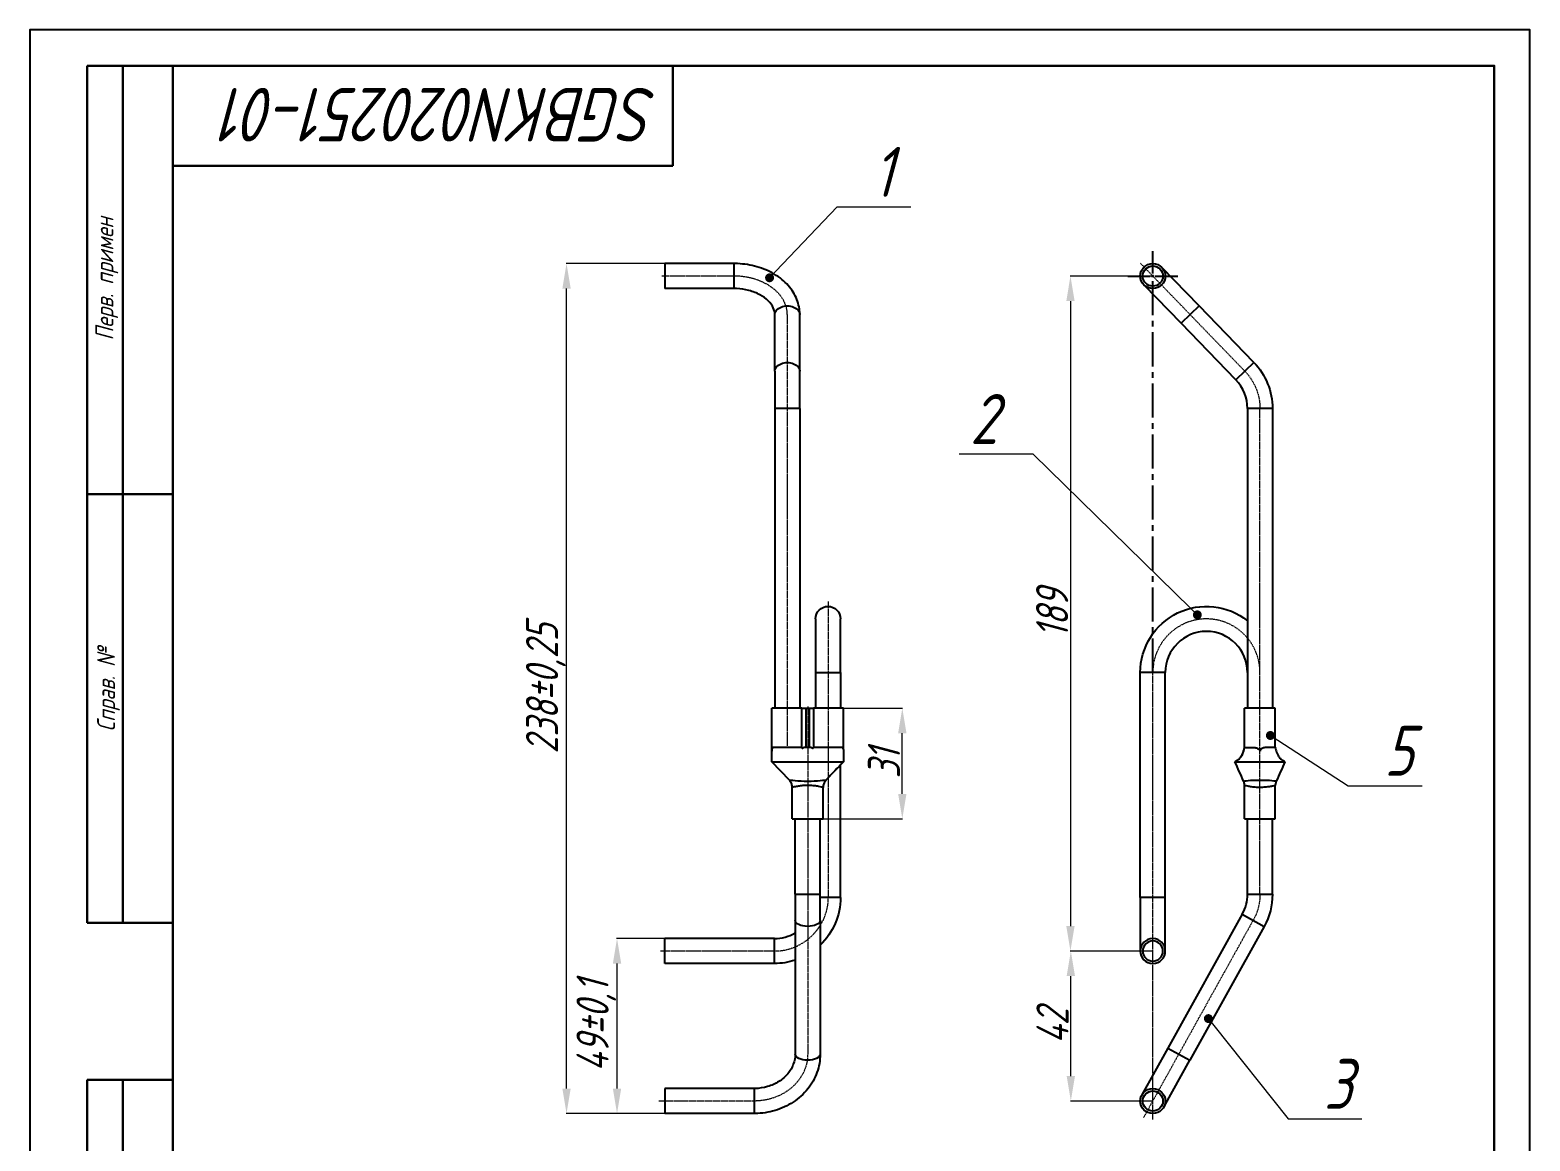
# Model space of a CAD drawing. Header units: millimetres. Extents: x 937859 to 970574, y 987894 to 996517.
# Drawn here: x 969859 to 970279, y 994326.9 to 994638 of the extents above; entities that cross this region are included whole.
import ezdxf
from ezdxf import colors
from ezdxf.entities.mleader import LeaderData, LeaderLine
from ezdxf.math import Vec2, Vec3

# ---------------------------------------------------------------- set-up
doc = ezdxf.new("R2010")
doc.units = ezdxf.units.MM
doc.header["$LTSCALE"] = 0.5
doc.linetypes.add('CENTER', pattern=[0.6, 0.375, -0.075, 0.075, -0.075])
doc.linetypes.add('CENTER2', pattern=[28.575, 19.05, -3.175, 3.175, -3.175])
for name, color, linetype, lineweight in [('0.25-STAMP', 7, 'Continuous', 25), ('0.3-STAMP', 7, 'Continuous', 30), ('MD_Visible', 7, 'Continuous', 25), ('MD_Visible Narrow', 7, 'Continuous', 25)]:
    doc.layers.add(name, color=color, linetype=linetype, lineweight=lineweight)
doc.layers.add('DIMENSION', color=1, linetype='Continuous')
doc.styles.add('A1', font='GOST_A.TTF', dxfattribs={"width": 0.955, "oblique": 15, "height": 9})
doc.styles.get("Standard").update_dxf_attribs({"font": 'GOST_A.TTF', "oblique": 15})
doc.dimstyles.new('A1', dxfattribs={"dimtxt": 9, "dimasz": 7, "dimexe": 0.1, "dimexo": 0, "dimtad": 1, "dimtxsty": 'A1', "dimcen": 2.5, "dimadec": 0, "dimazin": 0, "dimtfac": 1, "dimtmove": 0, "dimatfit": 3, "dimfxl": 1, "dimlwd": 5, "dimlwe": 5, "dimarcsym": 0})

# ---------------------------------------------------------------- blocks, each defined once
blk = doc.blocks.new('*U234')
at = {"color": 0, "linetype": 'CENTER2', "transparency": 16777216}
for p, q in [((0, 0.7), (0, 7)), ((-7, 0), (-0.7, 0)), ((0.7, 0), (7, 0)), ((0, -111), (0, -0.7))]:
    blk.add_line(p, q, dxfattribs=at)
at = {"color": 0, "linetype": 'Continuous', "transparency": 16777216}
for p, q in [((-0.35, 0), (0.35, 0)), ((0, -0.35), (0, 0.35))]:
    blk.add_line(p, q, dxfattribs=at)
blk = doc.blocks.new('*D236')
at = {"color": 0, "lineweight": 5, "transparency": 16777216}
for p, q in [((970036.73, 994383.64), (970023.25, 994383.64)), ((970023.35, 994341.64), (970023.35, 994376.64)), ((970036.73, 994334.64), (970023.25, 994334.64))]:
    blk.add_line(p, q, dxfattribs=at)
at = {"color": 0, "transparency": 16777216}
for points in [[(970022.18, 994376.64), (970024.52, 994376.64), (970023.35, 994383.64)], [(970022.18, 994341.64), (970024.52, 994341.64), (970023.35, 994334.64)]]:
    blk.add_solid(points, dxfattribs=at)
at = {"layer": 'Defpoints', "color": 0, "transparency": 16777216}
for p in [(970023.35, 994383.64), (970036.73, 994383.64), (970036.73, 994334.64)]:
    blk.add_point(p, dxfattribs=at)
at = {"color": 0, "transparency": 16777216, "insert": (970017.55, 994359.14), "char_height": 9, "attachment_point": 5, "rotation": 90, "style": 'A1'}
blk.add_mtext('49%%P0,1', dxfattribs=at)
blk = doc.blocks.new('*D237')
at = {"color": 0, "lineweight": 5, "transparency": 16777216}
for p, q in [((970036.73, 994572.64), (970009.11, 994572.64)), ((970009.21, 994341.64), (970009.21, 994565.64)), ((970036.73, 994334.64), (970009.11, 994334.64))]:
    blk.add_line(p, q, dxfattribs=at)
at = {"color": 0, "transparency": 16777216}
for points in [[(970008.05, 994565.64), (970010.38, 994565.64), (970009.21, 994572.64)], [(970008.05, 994341.64), (970010.38, 994341.64), (970009.21, 994334.64)]]:
    blk.add_solid(points, dxfattribs=at)
at = {"layer": 'Defpoints', "color": 0, "transparency": 16777216}
for p in [(970009.21, 994572.64), (970036.73, 994572.64), (970036.73, 994334.64)]:
    blk.add_point(p, dxfattribs=at)
at = {"color": 0, "transparency": 16777216, "insert": (970003.41, 994453.64), "char_height": 9, "attachment_point": 5, "rotation": 90, "style": 'A1'}
blk.add_mtext('238%%P0,25', dxfattribs=at)
blk = doc.blocks.new('*D238')
at = {"color": 0, "lineweight": 5, "transparency": 16777216}
for p, q in [((970173.37, 994380.14), (970150.31, 994380.14)), ((970150.41, 994345.14), (970150.41, 994373.14)), ((970173.37, 994338.14), (970150.31, 994338.14))]:
    blk.add_line(p, q, dxfattribs=at)
at = {"color": 0, "transparency": 16777216}
for points in [[(970149.25, 994373.14), (970151.58, 994373.14), (970150.41, 994380.14)], [(970149.25, 994345.14), (970151.58, 994345.14), (970150.41, 994338.14)]]:
    blk.add_solid(points, dxfattribs=at)
at = {"layer": 'Defpoints', "color": 0, "transparency": 16777216}
for p in [(970150.41, 994380.14), (970173.37, 994380.14), (970173.37, 994338.14)]:
    blk.add_point(p, dxfattribs=at)
at = {"color": 0, "transparency": 16777216, "insert": (970145.28, 994359.14), "char_height": 9, "attachment_point": 5, "rotation": 90, "style": 'A1'}
blk.add_mtext('42', dxfattribs=at)
blk = doc.blocks.new('*D239')
at = {"color": 0, "lineweight": 5, "transparency": 16777216}
for p, q in [((970173.37, 994569.14), (970150.21, 994569.14)), ((970150.31, 994562.14), (970150.31, 994387.14)), ((970173.37, 994380.14), (970150.21, 994380.14))]:
    blk.add_line(p, q, dxfattribs=at)
at = {"color": 0, "transparency": 16777216}
for points in [[(970149.15, 994562.14), (970151.48, 994562.14), (970150.31, 994569.14)], [(970149.15, 994387.14), (970151.48, 994387.14), (970150.31, 994380.14)]]:
    blk.add_solid(points, dxfattribs=at)
at = {"layer": 'Defpoints', "color": 0, "transparency": 16777216}
for p in [(970173.37, 994569.14), (970150.31, 994380.14), (970173.37, 994380.14)]:
    blk.add_point(p, dxfattribs=at)
at = {"color": 0, "transparency": 16777216, "insert": (970145.18, 994474.64), "char_height": 9, "attachment_point": 5, "rotation": 90, "style": 'A1'}
blk.add_mtext('189', dxfattribs=at)
blk = doc.blocks.new('_Dot')
at = {"color": 0, "linetype": 'ByBlock', "lineweight": -2}
blk.add_line((-0.5, 0), (-1, 0), dxfattribs=at)
at = {"color": 0, "linetype": 'ByBlock', "const_width": 0.5}
blk.add_lwpolyline([(-0.25, 0, 1), (0.25, 0, 1)], format="xyb", close=True, dxfattribs=at)
blk = doc.blocks.new('*D241')
at = {"color": 0, "lineweight": 5, "transparency": 16777216}
for p, q in [((970086.73, 994448.14), (970103.33, 994448.14)), ((970103.23, 994424.14), (970103.23, 994441.14)), ((970081.03, 994417.14), (970103.33, 994417.14))]:
    blk.add_line(p, q, dxfattribs=at)
at = {"color": 0, "transparency": 16777216}
for points in [[(970102.06, 994441.14), (970104.4, 994441.14), (970103.23, 994448.14)], [(970102.06, 994424.14), (970104.4, 994424.14), (970103.23, 994417.14)]]:
    blk.add_solid(points, dxfattribs=at)
at = {"layer": 'Defpoints', "color": 0, "transparency": 16777216}
for p in [(970086.73, 994448.14), (970103.23, 994448.14), (970081.03, 994417.14)]:
    blk.add_point(p, dxfattribs=at)
at = {"color": 0, "transparency": 16777216, "insert": (970098.1, 994432.64), "char_height": 9, "attachment_point": 5, "rotation": 90, "style": 'A1'}
blk.add_mtext('31', dxfattribs=at)

msp = doc.modelspace()

# ---------------------------------------------------------------- linework, layer by layer
at = {"layer": '0.25-STAMP'}
msp.add_lwpolyline([(969858.983, 994044.041), (970278.983, 994044.041), (970278.983, 994638.041), (969858.983, 994638.041), (969858.983, 994044.041)], dxfattribs=at)
at = {"layer": '0.3-STAMP', "color": 0}
for p, q in [((969874.983, 994388.041), (969874.983, 994628.041)), ((969874.983, 994628.041), (969898.983, 994628.041)), ((969884.983, 994388.041), (969884.983, 994628.041)), ((969898.983, 994628.041), (969898.983, 994388.041)), ((969874.983, 994508.041), (969898.983, 994508.041)), ((969874.983, 994388.041), (969898.983, 994388.041)), ((969874.983, 994054.041), (969874.983, 994344.041)), ((969898.983, 994344.041), (969874.983, 994344.041)), ((969884.983, 994054.041), (969884.983, 994344.041)), ((969898.983, 994344.041), (969898.983, 994054.041))]:
    msp.add_line(p, q, dxfattribs=at)
at = {"layer": '0.3-STAMP'}
for p, q in [((970038.983, 994628.041), (969898.983, 994628.041)), ((970038.983, 994600.041), (970038.983, 994628.041)), ((969898.983, 994600.041), (970038.983, 994600.041))]:
    msp.add_line(p, q, dxfattribs=at)
msp.add_lwpolyline([(969898.983, 994054.041), (970268.983, 994054.041), (970268.983, 994628.041), (969898.983, 994628.041), (969898.983, 994054.041)], dxfattribs=at)
at = {"layer": 'MD_Visible', "extrusion": (0, 1, 0)}
for p, q in [((970036.731, 994572.637), (970036.731, 994565.637)), ((970056.031, 994572.637), (970036.731, 994572.637)), ((970186.32, 994560.792), (970175.888, 994571.571)), ((970056.031, 994565.637), (970036.731, 994565.637)), ((970170.858, 994566.703), (970181.29, 994555.924)), ((970201.667, 994544.933), (970186.32, 994560.792)), ((970067.531, 994542.499), (970067.531, 994558.358)), ((970074.531, 994542.499), (970074.531, 994558.358)), ((970196.637, 994540.065), (970181.29, 994555.924)), ((970067.531, 994542.499), (970067.531, 994532.067)), ((970074.531, 994532.067), (970074.531, 994542.499)), ((970067.531, 994532.067), (970067.531, 994448.137)), ((970074.531, 994532.067), (970074.531, 994448.137)), ((970199.873, 994532.067), (970199.873, 994448.137)), ((970206.873, 994532.067), (970206.873, 994448.137)), ((970078.931, 994473.137), (970078.931, 994458.137)), ((970085.931, 994458.137), (970085.931, 994473.137)), ((970078.931, 994458.137), (970078.931, 994448.137)), ((970085.931, 994458.137), (970085.931, 994448.137)), ((970169.873, 994395.137), (970169.873, 994458.137)), ((970176.873, 994395.137), (970176.873, 994458.137)), ((970075.066, 994448.137), (970066.731, 994448.137)), ((970066.731, 994436.137), (970066.731, 994448.137)), ((970075.066, 994448.137), (970076.192, 994448.137)), ((970076.192, 994448.137), (970077.27, 994448.137)), ((970077.27, 994448.137), (970078.396, 994448.137)), ((970086.731, 994448.137), (970078.396, 994448.137)), ((970086.731, 994436.545), (970086.731, 994448.137)), ((970207.673, 994448.137), (970199.073, 994448.137)), ((970199.073, 994437.135), (970199.073, 994448.137)), ((970207.673, 994437.135), (970207.673, 994448.137)), ((970066.731, 994433.137), (970066.731, 994436.137)), ((970086.731, 994436.545), (970086.731, 994433.137)), ((970071.606, 994428.005), (970066.731, 994433.137)), ((970086.731, 994433.137), (970081.856, 994428.005)), ((970085.931, 994433.137), (970085.931, 994433.137)), ((970085.931, 994395.137), (970085.931, 994432.295)), ((970072.431, 994417.137), (970072.431, 994425.939)), ((970081.031, 994417.137), (970081.031, 994425.939)), ((970199.073, 994417.137), (970199.073, 994426.493)), ((970207.673, 994417.137), (970207.673, 994426.493)), ((970072.431, 994417.137), (970081.031, 994417.137)), ((970073.231, 994396.024), (970073.231, 994417.137)), ((970080.231, 994396.024), (970080.231, 994417.137)), ((970199.073, 994417.137), (970207.673, 994417.137)), ((970199.873, 994396.024), (970199.873, 994417.137)), ((970206.873, 994396.024), (970206.873, 994417.137)), ((970073.231, 994396.024), (970073.231, 994388.739)), ((970080.231, 994388.739), (970080.231, 994396.024)), ((970169.873, 994395.137), (970169.873, 994380.137)), ((970176.873, 994380.137), (970176.873, 994395.137)), ((970073.231, 994388.739), (970073.231, 994351.249)), ((970080.231, 994388.739), (970080.231, 994351.249)), ((970198.426, 994390.439), (970177.598, 994352.949)), ((970036.731, 994376.637), (970036.731, 994383.637)), ((970067.431, 994383.637), (970036.731, 994383.637)), ((970204.545, 994387.04), (970183.717, 994349.55)), ((970067.431, 994376.637), (970036.731, 994376.637)), ((970177.598, 994352.949), (970170.314, 994339.837)), ((970176.433, 994336.437), (970183.717, 994349.55)), ((970036.731, 994341.637), (970036.731, 994334.637)), ((970061.731, 994341.637), (970036.731, 994341.637)), ((970061.731, 994334.637), (970036.731, 994334.637))]:
    msp.add_line(p, q, dxfattribs=at)
at = {"layer": 'MD_Visible', "linetype": 'CENTER', "lineweight": 9, "extrusion": (0, 1, 0)}
for p, q in [((970199.152, 994542.499), (970169.885, 994572.742)), ((970056.031, 994569.137), (970035.814, 994569.137)), ((970071.031, 994558.358), (970071.031, 994437.554)), ((970203.373, 994396.024), (970203.373, 994532.067)), ((970082.431, 994478.045), (970082.431, 994395.137)), ((970173.373, 994332.936), (970173.373, 994458.137)), ((970076.731, 994448.571), (970076.731, 994351.249)), ((970170.812, 994333.527), (970201.486, 994388.739)), ((970067.431, 994380.137), (970035.481, 994380.137)), ((970061.731, 994338.137), (970035.058, 994338.137))]:
    msp.add_line(p, q, dxfattribs=at)
at = {"layer": 'MD_Visible'}
for centre, radius in [((970173.373, 994569.137), 3.5), ((970173.373, 994569.137), 2.82), ((970173.373, 994338.137), 3.5), ((970173.373, 994338.137), 2.82)]:
    msp.add_circle(centre, radius, dxfattribs=at)
at = {"layer": 'MD_Visible', "extrusion": (2.69996e-16, -2.4281e-40, -1)}
for radius in [3.5, 2.82]:
    msp.add_circle((-970173.373, 994380.137), radius, dxfattribs=at)
at = {"layer": 'MD_Visible', "extrusion": (2.69996e-16, 0, -1)}
for centre, start, end in [((-970188.373, 994532.067), 135.93919, 180), ((-970188.373, 994458.137), 0, 128.43465), ((-970188.373, 994396.024), 180, 209.0546)]:
    msp.add_arc(centre, 18.5, start, end, dxfattribs=at)
at = {"layer": 'MD_Visible'}
for centre, start, end in [((970188.373, 994532.067), 0, 44.06081), ((970188.373, 994458.137), 0, 180), ((970188.373, 994396.024), 330.9454, 0), ((970067.431, 994395.137), 270, 300.28807)]:
    msp.add_arc(centre, 11.5, start, end, dxfattribs=at)
at = {"layer": 'MD_Visible', "linetype": 'CENTER', "lineweight": 9, "extrusion": (2.69996e-16, 0, -1)}
for centre, start, end in [((-970188.373, 994532.067), 135.93919, 180), ((-970188.373, 994396.024), 180, 209.0546)]:
    msp.add_arc(centre, 15, start, end, dxfattribs=at)
at = {"layer": 'MD_Visible', "extrusion": (1.22465e-16, 0, -1)}
for centre, radius, start, end in [((-970082.431, 994473.137), 3.5, 0, 180), ((-970067.431, 994395.137), 18.5, 180, 226.21994), ((-970067.431, 994395.137), 18.5, 251.7289, 270)]:
    msp.add_arc(centre, radius, start, end, dxfattribs=at)
at = {"layer": 'MD_Visible', "linetype": 'CENTER', "lineweight": 9}
for centre, start, end in [((970188.373, 994458.137), 0, 180), ((970067.431, 994395.137), 270, 328.57609)]:
    msp.add_arc(centre, 15, start, end, dxfattribs=at)
at = {"layer": 'MD_Visible', "linetype": 'CENTER', "lineweight": 9, "extrusion": (1.22465e-16, 0, -1)}
msp.add_arc((-970067.431, 994395.137), 15, 180, 226.21994, dxfattribs=at)
at = {"layer": 'MD_Visible'}
for points, knots in [([(970074.531, 994558.358), (970074.531, 994559.8), (970074.248, 994561.239), (970073.161, 994563.993), (970072.337, 994565.3), (970070.207, 994567.709), (970068.868, 994568.789), (970065.883, 994570.562), (970064.236, 994571.256), (970060.773, 994572.24), (970058.956, 994572.53), (970056.76, 994572.629), (970056.396, 994572.637), (970056.031, 994572.637)], [0, 0, 0, 0, 0.2763545, 0.2763545, 0.5658626, 0.5658626, 0.8800219, 0.8800219, 1.1941812, 1.1941812, 1.5083404, 1.5083404, 1.5707963, 1.5707963, 1.5707963, 1.5707963]), ([(970067.531, 994558.358), (970067.531, 994558.977), (970067.4, 994559.6), (970066.815, 994560.894), (970066.354, 994561.563), (970065.081, 994562.822), (970064.284, 994563.411), (970062.443, 994564.397), (970061.411, 994564.802), (970059.193, 994565.386), (970058.006, 994565.566), (970056.547, 994565.631), (970056.289, 994565.637), (970056.031, 994565.637)], [0, 0, 0, 0, 0.3141593, 0.3141593, 0.6283185, 0.6283185, 0.9300821, 0.9300821, 1.219441, 1.219441, 1.5087323, 1.5087323, 1.5707963, 1.5707963, 1.5707963, 1.5707963]), ([(970075.066, 994437.133), (970074.924, 994437.131), (970074.726, 994437.135), (970074.234, 994437.138), (970073.941, 994437.137), (970073.387, 994437.137), (970073.148, 994437.137), (970072.645, 994437.136), (970072.383, 994437.135), (970071.977, 994437.135), (970071.84, 994437.136), (970071.149, 994437.137), (970070.583, 994437.133), (970069.901, 994437.135), (970069.768, 994437.136), (970069.286, 994437.136), (970068.953, 994437.131), (970068.459, 994437.132), (970068.287, 994437.135), (970068.028, 994437.135), (970067.933, 994437.132), (970067.654, 994437.123), (970067.485, 994437.115), (970067.274, 994437.118), (970067.217, 994437.121), (970067.142, 994437.125), (970067.119, 994437.126), (970067.085, 994437.125), (970067.072, 994437.124), (970067.039, 994437.121), (970067.021, 994437.117), (970066.968, 994437.103), (970066.937, 994437.089), (970066.864, 994437.037), (970066.829, 994436.992), (970066.759, 994436.844), (970066.744, 994436.734), (970066.735, 994436.611), (970066.734, 994436.574), (970066.732, 994436.504), (970066.732, 994436.47), (970066.731, 994436.358), (970066.731, 994436.264), (970066.731, 994436.137)], [-1.0311097, -1.0311097, -1.0311097, -1.0311097, -0.9364196, -0.9364196, -0.8415169, -0.8415169, -0.7773629, -0.7773629, -0.7132065, -0.7132065, -0.6811462, -0.6811462, -0.5522881, -0.5522881, -0.520313, -0.520313, -0.4353314, -0.4353314, -0.3842868, -0.3842868, -0.3528143, -0.3528143, -0.2866861, -0.2866861, -0.2575597, -0.2575597, -0.244751, -0.244751, -0.2363884, -0.2363884, -0.2235087, -0.2235087, -0.1983379, -0.1983379, -0.1579865, -0.1579865, -0.0942473, -0.0942473, -0.0616859, -0.0616859, -0.0381537, -0.0381537, -0.000001, -0.000001, -0.000001, -0.000001]), ([(970076.152, 994437.137), (970076.134, 994437.137), (970076.116, 994437.136), (970076.075, 994437.134), (970076.052, 994437.132), (970075.942, 994437.123), (970075.857, 994437.109), (970075.659, 994437.061), (970075.551, 994437.022), (970075.375, 994436.935), (970075.327, 994436.899), (970075.296, 994436.88), (970075.291, 994436.878), (970075.286, 994436.877), (970075.286, 994436.877), (970075.285, 994436.877), (970075.284, 994436.877), (970075.283, 994436.877), (970075.283, 994436.877), (970075.283, 994436.877), (970075.282, 994436.877), (970075.281, 994436.877), (970075.281, 994436.877), (970075.278, 994436.877), (970075.276, 994436.878), (970075.273, 994436.881), (970075.272, 994436.883), (970075.268, 994436.887), (970075.266, 994436.89), (970075.255, 994436.91), (970075.245, 994436.93), (970075.212, 994436.986), (970075.187, 994437.027), (970075.14, 994437.087), (970075.12, 994437.108), (970075.093, 994437.126), (970075.085, 994437.13), (970075.075, 994437.132), (970075.073, 994437.133), (970075.07, 994437.133), (970075.069, 994437.133), (970075.067, 994437.133), (970075.067, 994437.133), (970075.066, 994437.133)], [0.000001, 0.000001, 0.000001, 0.000001, 0.00540984, 0.00540984, 0.01242875, 0.01242875, 0.0388905, 0.0388905, 0.0774446, 0.0774446, 0.11040518, 0.11040518, 0.12447548, 0.12447548, 0.12695001, 0.12695001, 0.12844945, 0.12844945, 0.12959751, 0.12959751, 0.13084704, 0.13084704, 0.13286131, 0.13286131, 0.14104386, 0.14104386, 0.14925464, 0.14925464, 0.1592626, 0.1592626, 0.17010242, 0.17010242, 0.18190392, 0.18190392, 0.19068776, 0.19068776, 0.19452773, 0.19452773, 0.19566188, 0.19566188, 0.19617336, 0.19617336, 0.19652116, 0.19652116, 0.19652116, 0.19652116]), ([(970077.27, 994437.137), (970077.185, 994437.137), (970077.101, 994437.137), (970076.922, 994437.137), (970076.826, 994437.137), (970076.731, 994437.137)], [-0.053858724, -0.053858724, -0.053858724, -0.053858724, -0.028639612, -0.028639612, -0.000001, -0.000001, -0.000001, -0.000001]), ([(970078.396, 994437.136), (970078.395, 994437.136), (970078.393, 994437.136), (970078.391, 994437.136), (970078.389, 994437.136), (970078.384, 994437.135), (970078.38, 994437.133), (970078.356, 994437.123), (970078.336, 994437.105), (970078.302, 994437.064), (970078.279, 994437.036), (970078.237, 994436.962), (970078.223, 994436.934), (970078.203, 994436.905), (970078.199, 994436.901), (970078.192, 994436.895), (970078.189, 994436.893), (970078.184, 994436.891), (970078.182, 994436.89), (970078.179, 994436.89), (970078.178, 994436.889), (970078.176, 994436.889), (970078.176, 994436.889), (970078.174, 994436.889), (970078.174, 994436.889), (970078.172, 994436.89), (970078.171, 994436.89), (970078.168, 994436.89), (970078.165, 994436.891), (970078.148, 994436.895), (970078.128, 994436.907), (970078.08, 994436.935), (970078.043, 994436.958), (970077.893, 994437.031), (970077.782, 994437.069), (970077.586, 994437.112), (970077.51, 994437.123), (970077.403, 994437.132), (970077.375, 994437.134), (970077.333, 994437.136), (970077.319, 994437.136), (970077.294, 994437.137), (970077.282, 994437.137), (970077.27, 994437.137)], [0.000001, 0.000001, 0.000001, 0.000001, 0.000979055, 0.000979055, 0.002247579, 0.002247579, 0.005555655, 0.005555655, 0.020428086, 0.020428086, 0.029751049, 0.029751049, 0.034990212, 0.034990212, 0.036000325, 0.036000325, 0.036776893, 0.036776893, 0.037234067, 0.037234067, 0.037439417, 0.037439417, 0.037594286, 0.037594286, 0.037740733, 0.037740733, 0.037945514, 0.037945514, 0.038485035, 0.038485035, 0.041704627, 0.041704627, 0.044992271, 0.044992271, 0.051231346, 0.051231346, 0.055003478, 0.055003478, 0.056352655, 0.056352655, 0.056994842, 0.056994842, 0.057566642, 0.057566642, 0.057566642, 0.057566642]), ([(970086.731, 994436.545), (970086.731, 994436.552), (970086.731, 994436.558), (970086.731, 994436.584), (970086.73, 994436.604), (970086.728, 994436.649), (970086.726, 994436.675), (970086.718, 994436.755), (970086.708, 994436.806), (970086.666, 994436.953), (970086.62, 994437.028), (970086.531, 994437.088), (970086.509, 994437.099), (970086.463, 994437.115), (970086.441, 994437.12), (970086.405, 994437.125), (970086.391, 994437.126), (970086.36, 994437.127), (970086.343, 994437.127), (970086.286, 994437.124), (970086.243, 994437.121), (970086.167, 994437.118), (970086.137, 994437.117), (970085.975, 994437.115), (970085.825, 994437.122), (970085.548, 994437.132), (970085.429, 994437.135), (970085.14, 994437.135), (970084.966, 994437.132), (970084.541, 994437.131), (970084.288, 994437.134), (970083.767, 994437.137), (970083.501, 994437.135), (970083.093, 994437.134), (970082.955, 994437.134), (970082.54, 994437.135), (970082.263, 994437.136), (970081.713, 994437.136), (970081.441, 994437.135), (970080.911, 994437.135), (970080.653, 994437.136), (970080.177, 994437.137), (970079.959, 994437.136), (970079.449, 994437.135), (970079.176, 994437.137), (970078.716, 994437.136), (970078.531, 994437.135), (970078.396, 994437.136)], [-1.225306, -1.225306, -1.225306, -1.225306, -1.2215969, -1.2215969, -1.210248, -1.210248, -1.1944825, -1.1944825, -1.15935, -1.15935, -1.0839367, -1.0839367, -1.0608102, -1.0608102, -1.041483, -1.041483, -1.0302805, -1.0302805, -1.0173168, -1.0173168, -0.9870606, -0.9870606, -0.9689732, -0.9689732, -0.8916448, -0.8916448, -0.8397649, -0.8397649, -0.7732404, -0.7732404, -0.6880271, -0.6880271, -0.6050675, -0.6050675, -0.5632064, -0.5632064, -0.4800063, -0.4800063, -0.3971604, -0.3971604, -0.313531, -0.313531, -0.2354798, -0.2354798, -0.1177147, -0.1177147, -0.000001, -0.000001, -0.000001, -0.000001]), ([(970197.023, 994433.512), (970197.023, 994433.512), (970197.027, 994433.515), (970197.048, 994433.528), (970197.068, 994433.542), (970197.296, 994433.698), (970197.447, 994433.818), (970197.815, 994434.179), (970198.008, 994434.408), (970198.369, 994434.993), (970198.536, 994435.342), (970198.835, 994436.159), (970198.966, 994436.643), (970199.073, 994437.135)], [0.63675366, 0.63675366, 0.63675366, 0.63675366, 0.64520131, 0.64520131, 0.65861346, 0.65861346, 0.81089903, 0.81089903, 0.96423885, 0.96423885, 1.10541149, 1.10541149, 1.26240954, 1.26240954, 1.26240954, 1.26240954]), ([(970197.418, 994433.8), (970197.581, 994433.936), (970197.738, 994434.094), (970198.12, 994434.568), (970198.341, 994434.925), (970198.752, 994435.869), (970198.935, 994436.497), (970199.073, 994437.135)], [0.74786094, 0.74786094, 0.74786094, 0.74786094, 0.88686041, 0.88686041, 1.05785737, 1.05785737, 1.26126131, 1.26126131, 1.26126131, 1.26126131]), ([(970199.073, 994437.135), (970199.073, 994437.134), (970199.108, 994437.134), (970199.209, 994437.135), (970199.247, 994437.136), (970199.423, 994437.136), (970199.614, 994437.13), (970199.978, 994437.133), (970200.108, 994437.136), (970200.43, 994437.133), (970200.626, 994437.124), (970201.168, 994437.112), (970201.445, 994437.124), (970201.592, 994437.125), (970201.628, 994437.126), (970201.698, 994437.124), (970201.732, 994437.123), (970201.829, 994437.117), (970201.892, 994437.111), (970202.033, 994437.092), (970202.111, 994437.078), (970202.358, 994437.022), (970202.525, 994436.967), (970202.851, 994436.827), (970202.988, 994436.751), (970203.162, 994436.636), (970203.204, 994436.593), (970203.251, 994436.523), (970203.266, 994436.491), (970203.297, 994436.384), (970203.31, 994436.291), (970203.32, 994436.137)], [0.5250339, 0.5250339, 0.5250339, 0.5250339, 0.6207979, 0.6207979, 0.6625563, 0.6625563, 0.7898613, 0.7898613, 0.8516731, 0.8516731, 0.9299953, 0.9299953, 1.0540507, 1.0540507, 1.0922348, 1.0922348, 1.1276615, 1.1276615, 1.1927883, 1.1927883, 1.2726048, 1.2726048, 1.4458826, 1.4458826, 1.6188216, 1.6188216, 1.7802224, 1.7802224, 1.8956357, 1.8956357, 2.0883348, 2.0883348, 2.0883348, 2.0883348]), ([(970199.227, 994437.135), (970199.159, 994437.135), (970199.113, 994437.136), (970199.079, 994437.136), (970199.073, 994437.136), (970199.073, 994437.135)], [-0.590854904, -0.590854904, -0.590854904, -0.590854904, -0.553691874, -0.553691874, -0.535518661, -0.535518661, -0.535518661, -0.535518661]), ([(970207.673, 994437.135), (970207.673, 994437.135), (970207.634, 994437.134), (970207.525, 994437.135), (970207.486, 994437.136), (970207.321, 994437.136), (970207.156, 994437.131), (970206.827, 994437.132), (970206.691, 994437.135), (970206.454, 994437.135), (970206.359, 994437.132), (970206.051, 994437.123), (970205.822, 994437.115), (970205.468, 994437.118), (970205.363, 994437.121), (970205.208, 994437.125), (970205.16, 994437.126), (970205.082, 994437.125), (970205.051, 994437.124), (970204.974, 994437.121), (970204.926, 994437.117), (970204.785, 994437.103), (970204.692, 994437.089), (970204.447, 994437.037), (970204.298, 994436.992), (970203.919, 994436.844), (970203.72, 994436.734), (970203.56, 994436.611), (970203.527, 994436.574), (970203.487, 994436.504), (970203.473, 994436.47), (970203.445, 994436.358), (970203.435, 994436.264), (970203.427, 994436.137)], [-0.62935118, -0.62935118, -0.62935118, -0.62935118, -0.55228814, -0.55228814, -0.52031299, -0.52031299, -0.43533138, -0.43533138, -0.38428682, -0.38428682, -0.35281434, -0.35281434, -0.28668609, -0.28668609, -0.25755974, -0.25755974, -0.24475099, -0.24475099, -0.2363884, -0.2363884, -0.22350872, -0.22350872, -0.19833786, -0.19833786, -0.15798648, -0.15798648, -0.09424725, -0.09424725, -0.06168589, -0.06168589, -0.03815369, -0.03815369, -0.000001, -0.000001, -0.000001, -0.000001]), ([(970207.673, 994437.135), (970207.673, 994437.136), (970207.666, 994437.136), (970207.626, 994437.136), (970207.584, 994437.135), (970207.524, 994437.135)], [-0.5242621, -0.5242621, -0.5242621, -0.5242621, -0.48000633, -0.48000633, -0.41055058, -0.41055058, -0.41055058, -0.41055058]), ([(970207.673, 994437.135), (970207.769, 994436.695), (970207.883, 994436.262), (970208.116, 994435.589), (970208.224, 994435.326), (970208.507, 994434.759), (970208.691, 994434.483), (970209.046, 994434.053), (970209.222, 994433.89), (970209.47, 994433.69), (970209.547, 994433.633), (970209.653, 994433.559), (970209.682, 994433.54), (970209.726, 994433.511), (970209.74, 994433.502), (970209.752, 994433.494), (970209.753, 994433.493), (970209.754, 994433.492), (970209.754, 994433.492), (970209.754, 994433.492)], [0, 0, 0, 0, 0.14029694, 0.14029694, 0.24018883, 0.24018883, 0.38381439, 0.38381439, 0.5290964, 0.5290964, 0.59466729, 0.59466729, 0.61929095, 0.61929095, 0.6285247, 0.6285247, 0.62975919, 0.62975919, 0.63060079, 0.63060079, 0.63060079, 0.63060079]), ([(970066.731, 994433.137), (970066.731, 994433.137), (970066.928, 994433.137), (970068.001, 994433.137), (970070.199, 994433.137), (970073.366, 994433.137), (970076.731, 994433.137), (970080.095, 994433.137), (970083.263, 994433.137), (970085.461, 994433.137), (970086.534, 994433.137), (970086.731, 994433.137), (970086.731, 994433.137)], [0.5, 0.5, 0.5, 0.5, 0.53125, 0.5625, 0.625, 0.6875, 0.75, 0.8125, 0.875, 0.9375, 0.96875, 1, 1, 1, 1]), ([(970196.373, 994433.137), (970196.373, 994433.137), (970196.635, 994433.137), (970197.856, 994433.137), (970199.694, 994433.137), (970201.693, 994433.137), (970203.373, 994433.137), (970205.054, 994433.137), (970207.052, 994433.137), (970208.891, 994433.137), (970210.112, 994433.137), (970210.373, 994433.137), (970210.373, 994433.137)], [0.25, 0.25, 0.25, 0.25, 0.3125, 0.375, 0.4375, 0.46875, 0.5, 0.53125, 0.5625, 0.625, 0.6875, 0.75, 0.75, 0.75, 0.75]), ([(970071.606, 994428.005), (970071.606, 994428.005), (970071.606, 994428.005), (970071.606, 994428.005), (970072.266, 994427.965), (970074.196, 994427.82), (970075.465, 994427.724), (970077.995, 994427.725), (970079.259, 994427.819), (970081.201, 994427.966), (970081.848, 994428.005), (970081.856, 994428.005)], [0.49994801, 0.49994801, 0.49994801, 0.49994801, 0.5, 0.5, 0.625, 0.625, 0.75, 0.75, 0.875, 0.875, 0.99923974, 0.99923974, 0.99923974, 0.99923974]), ([(970072.432, 994425.94), (970072.431, 994426.264), (970072.377, 994426.593), (970072.169, 994427.209), (970072.012, 994427.504), (970071.75, 994427.847), (970071.681, 994427.928), (970071.608, 994428.005)], [0, 0, 0, 0, 0.09737037, 0.09737037, 0.19508785, 0.19508785, 0.22691712, 0.22691712, 0.22691712, 0.22691712]), ([(970081.031, 994425.939), (970081.03, 994425.939), (970081.021, 994425.942), (970081.002, 994425.948), (970080.946, 994425.964), (970080.806, 994426.002), (970080.596, 994426.052), (970080.595, 994426.052), (970080.595, 994426.052), (970080.594, 994426.053), (970080.382, 994426.103), (970080.094, 994426.167), (970079.751, 994426.228), (970079.412, 994426.289), (970079.011, 994426.349), (970078.579, 994426.395), (970078.15, 994426.441), (970077.679, 994426.475), (970077.205, 994426.487), (970076.728, 994426.5), (970076.234, 994426.493), (970075.767, 994426.467), (970075.295, 994426.441), (970074.837, 994426.395), (970074.43, 994426.341), (970074.023, 994426.286), (970073.656, 994426.221), (970073.358, 994426.161), (970073.063, 994426.101), (970072.827, 994426.044), (970072.67, 994426.004), (970072.513, 994425.964), (970072.431, 994425.939), (970072.431, 994425.939)], [0.0004299, 0.0004299, 0.0004299, 0.0004299, 0.01824761, 0.01824761, 0.01824761, 0.0719699, 0.0719699, 0.0719699, 0.07210761, 0.07210761, 0.07210761, 0.12602248, 0.12602248, 0.12602248, 0.17941414, 0.17941414, 0.17941414, 0.23248543, 0.23248543, 0.23248543, 0.28589225, 0.28589225, 0.28589225, 0.3398149, 0.3398149, 0.3398149, 0.39363332, 0.39363332, 0.39363332, 0.44695692, 0.44695692, 0.44695692, 0.50015244, 0.50015244, 0.50015244, 0.50015244]), ([(970072.431, 994425.939), (970072.431, 994425.939), (970072.431, 994425.939), (970072.431, 994425.939)], [0.50015243821, 0.50015243821, 0.50015243821, 0.50015243821, 0.50050267047, 0.50050267047, 0.50050267047, 0.50050267047]), ([(970081.854, 994428.005), (970081.631, 994427.771), (970081.445, 994427.496), (970081.172, 994426.907), (970081.083, 994426.585), (970081.036, 994426.155), (970081.03, 994426.047), (970081.03, 994425.939)], [0.00016337, 0.00016337, 0.00016337, 0.00016337, 0.09722923, 0.09722923, 0.1948564, 0.1948564, 0.22710302, 0.22710302, 0.22710302, 0.22710302]), ([(970199.074, 994426.493), (970199.074, 994426.815), (970199.021, 994427.14), (970198.887, 994427.54), (970198.851, 994427.633), (970198.81, 994427.724)], [0, 0, 0, 0, 0.09643929, 0.09643929, 0.12645408, 0.12645408, 0.12645408, 0.12645408]), ([(970207.673, 994426.493), (970207.671, 994426.493), (970207.635, 994426.484), (970207.564, 994426.467), (970207.455, 994426.441), (970207.263, 994426.395), (970207.006, 994426.341), (970206.748, 994426.286), (970206.418, 994426.221), (970206.041, 994426.161), (970205.668, 994426.101), (970205.238, 994426.044), (970204.787, 994426.004), (970204.337, 994425.964), (970203.852, 994425.939), (970203.373, 994425.939), (970203.037, 994425.939), (970202.699, 994425.951), (970202.373, 994425.972), (970201.902, 994426.002), (970201.445, 994426.053), (970201.041, 994426.11), (970200.637, 994426.168), (970200.274, 994426.233), (970199.979, 994426.292), (970199.687, 994426.35), (970199.455, 994426.402), (970199.301, 994426.439), (970199.152, 994426.474), (970199.073, 994426.493), (970199.073, 994426.493)], [0.2506913, 0.2506913, 0.2506913, 0.2506913, 0.28589225, 0.28589225, 0.28589225, 0.3398149, 0.3398149, 0.3398149, 0.39363332, 0.39363332, 0.39363332, 0.44695692, 0.44695692, 0.44695692, 0.50015244, 0.50015244, 0.50015244, 0.53721609, 0.53721609, 0.53721609, 0.59117611, 0.59117611, 0.59117611, 0.64493811, 0.64493811, 0.64493811, 0.69813375, 0.69813375, 0.69813375, 0.75006968, 0.75006968, 0.75006968, 0.75006968]), ([(970207.937, 994427.725), (970207.804, 994427.43), (970207.718, 994427.111), (970207.677, 994426.691), (970207.672, 994426.592), (970207.672, 994426.494)], [0.00001708, 0.00001708, 0.00001708, 0.00001708, 0.09682048, 0.09682048, 0.1264306, 0.1264306, 0.1264306, 0.1264306]), ([(970073.231, 994351.249), (970073.231, 994350.296), (970073.06, 994349.341), (970072.373, 994347.493), (970071.856, 994346.599), (970070.493, 994344.96), (970069.648, 994344.216), (970067.715, 994342.988), (970066.634, 994342.501), (970064.353, 994341.839), (970063.157, 994341.659), (970061.881, 994341.638), (970061.806, 994341.637), (970061.731, 994341.637)], [0, 0, 0, 0, 0.3141593, 0.3141593, 0.6283185, 0.6283185, 0.9424778, 0.9424778, 1.2501924, 1.2501924, 1.5519713, 1.5519713, 1.5707963, 1.5707963, 1.5707963, 1.5707963]), ([(970080.231, 994351.249), (970080.231, 994349.515), (970079.926, 994347.781), (970078.741, 994344.481), (970077.855, 994342.917), (970075.596, 994340.104), (970074.214, 994338.86), (970071.117, 994336.826), (970069.403, 994336.034), (970065.802, 994334.954), (970063.915, 994334.666), (970061.927, 994334.638), (970061.829, 994334.637), (970061.731, 994334.637)], [0, 0, 0, 0, 0.304011, 0.304011, 0.6120646, 0.6120646, 0.9262239, 0.9262239, 1.2403832, 1.2403832, 1.5545424, 1.5545424, 1.5707963, 1.5707963, 1.5707963, 1.5707963])]:
    msp.add_open_spline(points, degree=3, knots=knots, dxfattribs=at)
at = {"layer": 'MD_Visible', "linetype": 'CENTER', "lineweight": 9}
for points, knots in [([(970071.031, 994558.358), (970071.031, 994559.011), (970070.946, 994559.675), (970070.629, 994560.906), (970070.415, 994561.472), (970069.724, 994562.842), (970069.175, 994563.624), (970067.833, 994565.067), (970067.04, 994565.731), (970065.256, 994566.902), (970064.265, 994567.41), (970062.143, 994568.24), (970061.012, 994568.562), (970058.6, 994569.018), (970057.316, 994569.137), (970056.031, 994569.137)], [0, 0, 0, 0, 0.1833609, 0.1833609, 0.3473108, 0.3473108, 0.5889406, 0.5889406, 0.8305705, 0.8305705, 1.0722003, 1.0722003, 1.3138301, 1.3138301, 1.5707963, 1.5707963, 1.5707963, 1.5707963]), ([(970076.731, 994351.249), (970076.731, 994350.418), (970076.639, 994349.58), (970076.247, 994347.805), (970075.916, 994346.877), (970075.024, 994345.098), (970074.465, 994344.252), (970073.149, 994342.691), (970072.39, 994341.973), (970070.505, 994340.546), (970069.335, 994339.883), (970066.828, 994338.858), (970065.495, 994338.499), (970063.336, 994338.194), (970062.534, 994338.137), (970061.731, 994338.137)], [0, 0, 0, 0, 0.191008, 0.191008, 0.4130112, 0.4130112, 0.6350144, 0.6350144, 0.8570176, 0.8570176, 1.1336245, 1.1336245, 1.4102315, 1.4102315, 1.5707963, 1.5707963, 1.5707963, 1.5707963])]:
    msp.add_open_spline(points, degree=3, knots=knots, dxfattribs=at)
at = {"layer": 'MD_Visible'}
for points in [[(970076.731, 994437.137), (970076.538, 994437.137), (970076.345, 994437.137), (970076.152, 994437.137)], [(970196.373, 994433.137), (970196.716, 994433.355), (970197.059, 994433.573), (970197.402, 994433.791)], [(970198.809, 994427.724), (970197.997, 994429.529), (970197.185, 994431.333), (970196.373, 994433.137)], [(970197.548, 994433.137), (970197.548, 994433.137), (970197.548, 994433.137), (970197.548, 994433.137)], [(970197.549, 994433.137), (970197.549, 994433.137), (970197.549, 994433.137), (970197.549, 994433.137)], [(970198.095, 994433.137), (970198.095, 994433.137), (970198.095, 994433.137), (970198.094, 994433.137)], [(970210.373, 994433.137), (970209.561, 994431.333), (970208.749, 994429.529), (970207.938, 994427.724)], [(970208.652, 994433.137), (970208.652, 994433.137), (970208.652, 994433.137), (970208.651, 994433.137)], [(970209.197, 994433.137), (970209.197, 994433.137), (970209.197, 994433.137), (970209.197, 994433.137)], [(970209.352, 994433.786), (970209.692, 994433.569), (970210.033, 994433.353), (970210.373, 994433.137)], [(970071.606, 994428.005), (970071.606, 994428.005), (970071.606, 994428.005), (970071.606, 994428.005)], [(970081.856, 994428.005), (970081.856, 994428.005), (970081.856, 994428.005), (970081.856, 994428.005)], [(970199.073, 994426.493), (970199.073, 994426.493), (970199.073, 994426.493), (970199.073, 994426.493)]]:
    msp.add_open_spline(points, degree=3, dxfattribs=at)
at = {"layer": 'MD_Visible Narrow', "extrusion": (0, 1, 0)}
for p, q in [((970056.031, 994572.637), (970056.031, 994565.637)), ((970186.32, 994560.792), (970181.29, 994555.924)), ((970201.667, 994544.933), (970196.637, 994540.065)), ((970074.531, 994532.067), (970067.531, 994532.067)), ((970206.873, 994532.067), (970199.873, 994532.067)), ((970078.931, 994458.137), (970085.931, 994458.137)), ((970176.873, 994458.137), (970169.873, 994458.137)), ((970075.066, 994437.133), (970075.066, 994448.137)), ((970076.192, 994448.137), (970076.192, 994437.137)), ((970077.27, 994437.137), (970077.27, 994448.137)), ((970078.396, 994448.137), (970078.396, 994437.136)), ((970203.427, 994436.137), (970203.32, 994436.137)), ((970073.231, 994396.024), (970080.231, 994396.024)), ((970085.931, 994395.137), (970080.231, 994395.137)), ((970176.873, 994395.137), (970169.873, 994395.137)), ((970199.873, 994396.024), (970206.873, 994396.024)), ((970198.426, 994390.439), (970204.545, 994387.04)), ((970067.431, 994376.637), (970067.431, 994383.637)), ((970177.598, 994352.949), (970183.717, 994349.55)), ((970061.731, 994341.637), (970061.731, 994334.637))]:
    msp.add_line(p, q, dxfattribs=at)
at = {"layer": 'MD_Visible Narrow', "extrusion": (1.22465e-16, 0, -1)}
for centre, ratio, start_param, end_param in [((970071.031, 994558.358), 0.6954214, 0, 3.1415927), ((970071.031, 994542.499), 0.6954214, 0, 3.1415927), ((970076.731, 994388.739), 0.4856429, 3.1415927, 6.2831853), ((970076.731, 994351.249), 0.4856429, 3.1415927, 6.2831853)]:
    msp.add_ellipse(centre, major_axis=(-3.5, 0), ratio=ratio, start_param=start_param, end_param=end_param, dxfattribs=at)
at = {"layer": 'MD_Visible Narrow'}
for points in [[(970086.731, 994436.545), (970086.731, 994435.409), (970086.731, 994434.273), (970086.731, 994433.137)], [(970086.731, 994433.137), (970085.106, 994431.427), (970083.481, 994429.716), (970081.856, 994428.005)], [(970198.809, 994427.724), (970198.809, 994427.724), (970198.809, 994427.724), (970198.809, 994427.724)]]:
    msp.add_open_spline(points, degree=3, dxfattribs=at)
msp.add_open_spline([(970198.809, 994427.724), (970198.809, 994427.724), (970198.809, 994427.724), (970198.809, 994427.724), (970199.261, 994427.82), (970200.884, 994427.965), (970202.094, 994428.006), (970204.656, 994428.005), (970205.864, 994427.965), (970207.485, 994427.82), (970207.935, 994427.725), (970207.938, 994427.724)], degree=3, knots=[0.2499572, 0.2499572, 0.2499572, 0.2499572, 0.25, 0.25, 0.375, 0.375, 0.5, 0.5, 0.625, 0.625, 0.74966171, 0.74966171, 0.74966171, 0.74966171], dxfattribs=at)

# ---------------------------------------------------------------- block references
at = {"linetype": 'CENTER2'}
msp.add_blockref('*U234', (970173.373, 994569.137), dxfattribs=at)

# ---------------------------------------------------------------- texts
at = {"insert": (970034.941, 994606.838), "char_height": 15, "width": 134.8165, "attachment_point": 1, "rotation": 180}
msp.add_mtext('SGBKN020251-01 \\P', dxfattribs=at)
at = {"layer": 'DIMENSION', "color": 250, "linetype": 'CENTER', "ltscale": 0.25, "char_height": 5, "attachment_point": 1, "rotation": 90}
for s, width, insert in [('{\\C0;Перв. примен}', 52.96735, (969877.324, 994551.121)), ('\\pt2.5;{\\C0;Справ. №}', 38.91839, (969877.794, 994441.619))]:
    msp.add_mtext_dynamic_manual_height_columns(s, width=width, gutter_width=120, heights=[0], dxfattribs=dict(at, insert=insert))

# ---------------------------------------------------------------- dimensions: what is measured, and where the dimension line sits
for base, p2, text, picture, middle in [((970009.214, 994572.637), (970036.731, 994572.637), '<>%%P0,25', '*D237', (970003.41, 994453.637)), ((970023.35, 994383.637), (970036.731, 994383.637), '<>%%P0,1', '*D236', (970017.546, 994359.137))]:
    dim = msp.add_linear_dim(base=base, p1=(970036.731, 994334.637), p2=p2, angle=270, text=text, dimstyle='A1')
    dim.commit()
    dim.dimension.update_dxf_attribs({"geometry": picture, "text_midpoint": middle})
for base, p1, p2, picture, middle in [((970150.312, 994380.137), (970173.373, 994569.137), (970173.373, 994380.137), '*D239', (970145.184, 994474.637)), ((970103.229, 994448.137), (970081.031, 994417.137), (970086.731, 994448.137), '*D241', (970098.101, 994432.637)), ((970150.412, 994380.137), (970173.373, 994338.137), (970173.373, 994380.137), '*D238', (970145.284, 994359.137))]:
    dim = msp.add_linear_dim(base=base, p1=p1, p2=p2, angle=90, dimstyle='A1')
    dim.commit()
    dim.dimension.update_dxf_attribs({"geometry": picture, "text_midpoint": middle})

# ---------------------------------------------------------------- leaders
ml = msp.add_multileader_mtext('Standard')
ml.set_content('1', color=256)
ml.set_leader_properties(lineweight=9)
ml.set_arrow_properties(name='DOT')
ml.build(insert=Vec2(0, 0))
ml.multileader.update_dxf_attribs({"text_left_attachment_type": 6, "text_right_attachment_type": 6, "arrow_head_size": 2.5})
ctx = ml.context
ctx.base_point, ctx.char_height, ctx.arrow_head_size, ctx.plane_origin = Vec3(970092.954, 994588.529), 14, 2.5, Vec3(970066.063, 994568.656)
ctx.left_attachment, ctx.right_attachment = 6, 6
notes = []
notes.append((ctx, [(0, (1, 1, 0), (970084.954, 994588.529), (1, 0), 8, [(0, [(970066.063, 994568.656)], 0, [])])]))
ctx.mtext.insert, ctx.mtext.flow_direction = Vec3(970094.954, 994605.329), 5
ml = msp.add_multileader_mtext('Standard')
ml.set_content('2', color=256)
ml.set_leader_properties(lineweight=9)
ml.set_arrow_properties(name='DOT')
ml.build(insert=Vec2(0, 0))
ml.multileader.update_dxf_attribs({"text_left_attachment_type": 6, "text_right_attachment_type": 6, "arrow_head_size": 2.5})
ctx = ml.context
ctx.base_point, ctx.char_height, ctx.arrow_head_size, ctx.plane_origin = Vec3(970117.053, 994519.313), 14, 2.5, Vec3(970185.833, 994474.273)
ctx.left_attachment, ctx.right_attachment, ctx.text_align_type = 6, 6, 2
notes.append((ctx, [(0, (1, 1, 0), (970139.882, 994519.313), (-1, 0), 8, [(0, [(970185.833, 994474.273)], 0, [])])]))
ctx.mtext.insert, ctx.mtext.alignment, ctx.mtext.flow_direction = Vec3(970129.882, 994536.113), 3, 5
ml = msp.add_multileader_mtext('Standard')
ml.set_content('5', color=256)
ml.set_leader_properties(lineweight=9)
ml.set_arrow_properties(name='DOT')
ml.build(insert=Vec2(0, 0))
ml.multileader.update_dxf_attribs({"text_left_attachment_type": 6, "text_right_attachment_type": 6, "arrow_head_size": 2.5})
ctx = ml.context
ctx.base_point, ctx.char_height, ctx.arrow_head_size, ctx.plane_origin = Vec3(970236.114, 994426.402), 14, 2.5, Vec3(970206.298, 994440.497)
ctx.left_attachment, ctx.right_attachment = 6, 6
notes.append((ctx, [(0, (1, 1, 0), (970228.114, 994426.402), (1, 0), 8, [(0, [(970206.298, 994440.497)], 0, [])])]))
ctx.mtext.insert, ctx.mtext.flow_direction = Vec3(970238.114, 994443.202), 5
ml = msp.add_multileader_mtext('Standard')
ml.set_content('3', color=256)
ml.set_leader_properties(lineweight=9)
ml.set_arrow_properties(name='DOT')
ml.build(insert=Vec2(0, 0))
ml.multileader.update_dxf_attribs({"text_left_attachment_type": 6, "text_right_attachment_type": 6, "arrow_head_size": 2.5})
ctx = ml.context
ctx.base_point, ctx.char_height, ctx.arrow_head_size, ctx.plane_origin = Vec3(970219.232, 994333.116), 14, 2.5, Vec3(970188.933, 994361.219)
ctx.left_attachment, ctx.right_attachment = 6, 6
notes.append((ctx, [(0, (1, 1, 0), (970211.232, 994333.116), (1, 0), 8, [(0, [(970188.933, 994361.219)], 0, [])])]))
ctx.mtext.insert, ctx.mtext.flow_direction = Vec3(970221.232, 994349.916), 5
for ctx, leaders in notes:
    for number, flags, end, landing, length, lines in leaders:
        leader = LeaderData()
        leader.index, (leader.has_last_leader_line, leader.has_dogleg_vector, leader.attachment_direction) = number, flags
        leader.last_leader_point, leader.dogleg_vector, leader.dogleg_length = Vec3(end), Vec3(landing), length
        for number, points, colour, breaks in lines:
            line = LeaderLine()
            line.index, line.vertices, line.color, line.breaks = number, Vec3.list(points), colors.encode_raw_color(colour), breaks
            leader.lines.append(line)
        ctx.leaders.append(leader)

doc.saveas('drawing.dxf')
